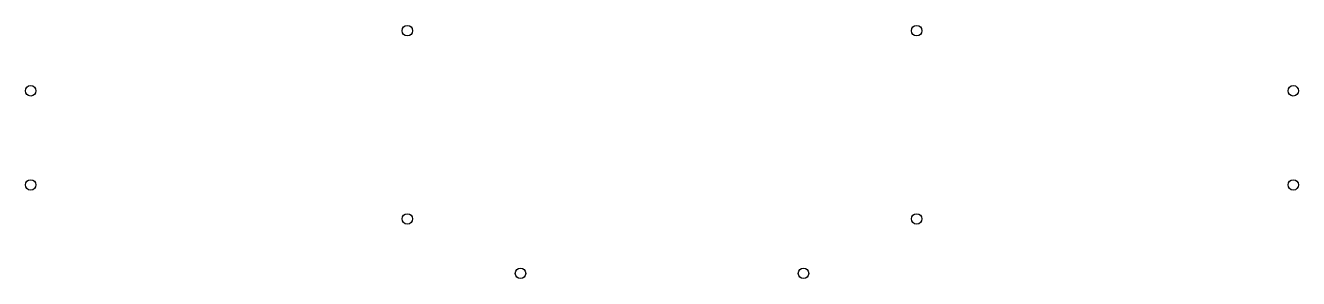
# Model space of a CAD drawing. Header units: millimetres. Extents: x 178 to 421, y -181 to -132.
import ezdxf

# ---------------------------------------------------------------- set-up
doc = ezdxf.new("R2010")
doc.units = ezdxf.units.MM

msp = doc.modelspace()

# ---------------------------------------------------------------- linework, layer by layer
for centre in [(251, -133.5), (348.36, -133.5), (179, -145), (420.36, -145), (179, -163), (420.36, -163), (251, -169.5), (348.36, -169.5), (272.63, -179.91), (326.73, -179.91)]:
    msp.add_circle(centre, 1)

doc.saveas('drawing.dxf')
